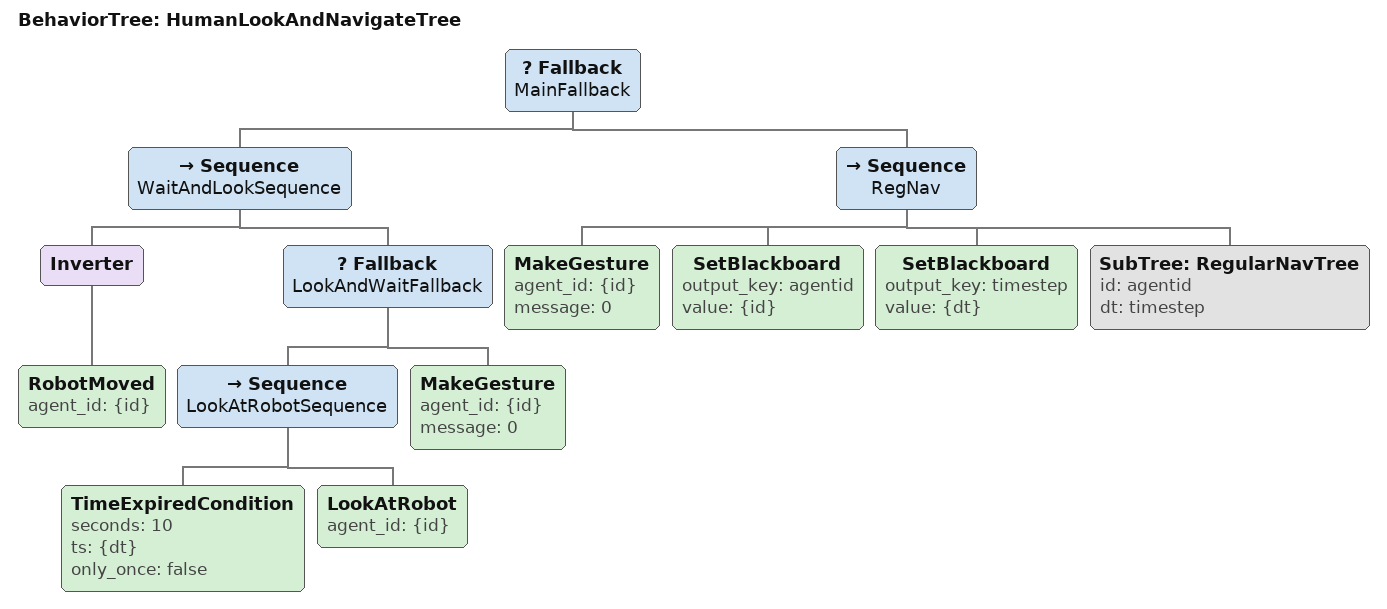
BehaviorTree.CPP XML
<root main_tree_to_execute='HumanLookAndNavigateTree'>
    <include path='BTRegularNav.xml'/>
    <BehaviorTree ID='HumanLookAndNavigateTree'>
        <Fallback name='MainFallback'>
            <Sequence name='WaitAndLookSequence'>
                <Inverter>
                    <RobotMoved agent_id='{id}'/>
                </Inverter>
                <Fallback name='LookAndWaitFallback'>
                    <Sequence name='LookAtRobotSequence'>
                        <TimeExpiredCondition seconds='10' ts='{dt}' only_once='false'/>
                        <LookAtRobot agent_id='{id}' />
                    </Sequence>
                    <MakeGesture agent_id='{id}' message='0'/>
                </Fallback>
            </Sequence>
            <Sequence name='RegNav'>
                <MakeGesture agent_id='{id}' message='0'/>
                <SetBlackboard output_key='agentid' value='{id}' />
                <SetBlackboard output_key='timestep' value='{dt}' />
                <SubTree ID='RegularNavTree' id='agentid' dt='timestep' />
            </Sequence>
        </Fallback>
    </BehaviorTree>
</root>
